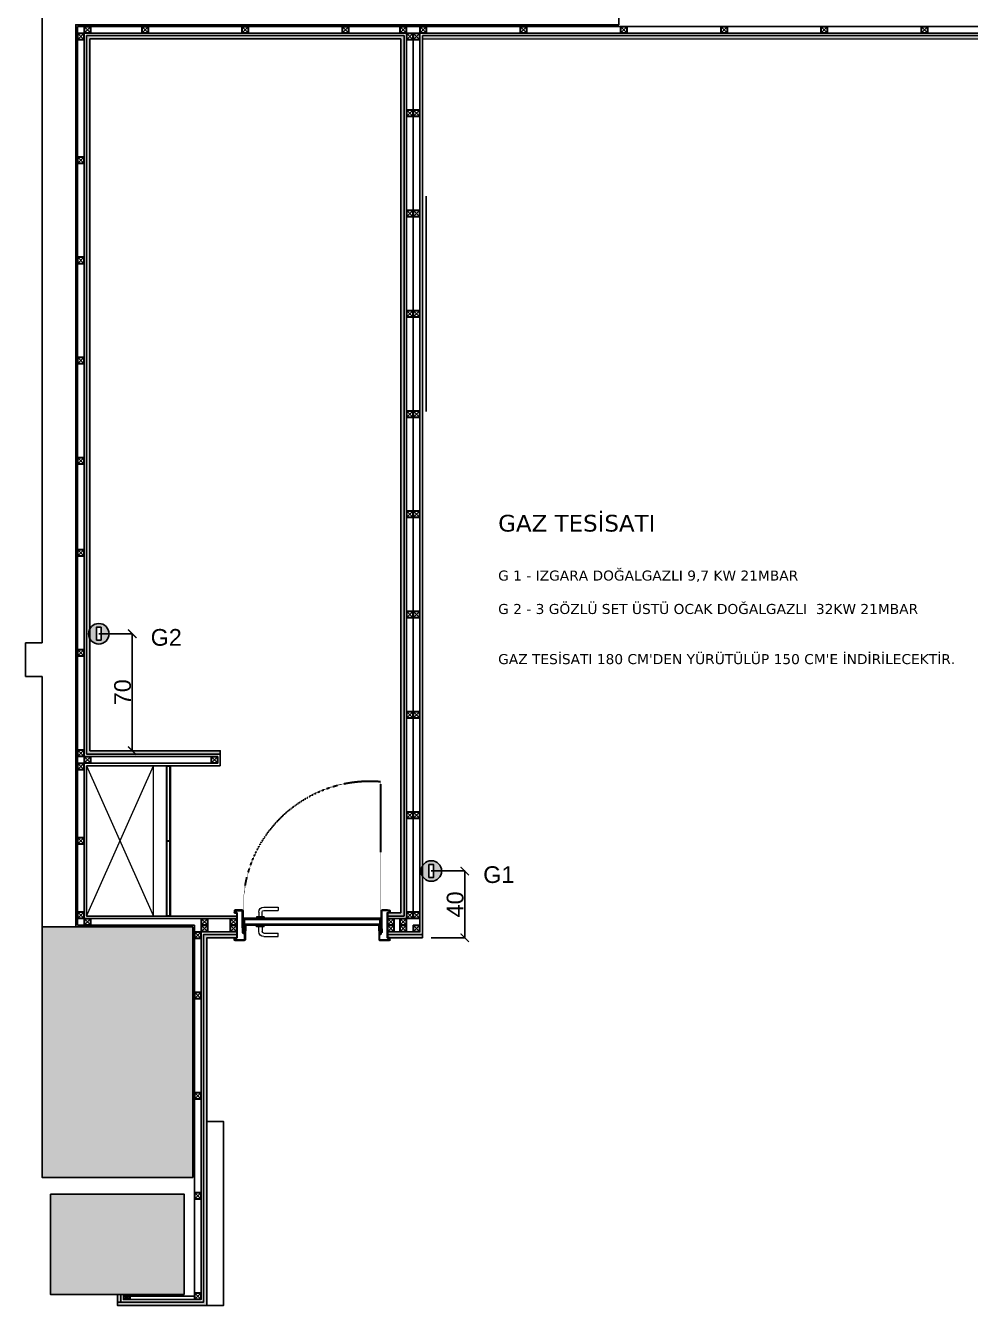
# Model space of a CAD drawing. Header units: millimetres. Extents: x 226371 to 229337, y -157032 to -153287.
# Drawn here: x 226371 to 226936, y -156761 to -155995 of the extents above; entities that cross this region are included whole.
import ezdxf

# ---------------------------------------------------------------- set-up
doc = ezdxf.new("R2010")
doc.units = ezdxf.units.MM
doc.linetypes.add('DASHED1', pattern=[2, 1, -1])
for name, color, linetype in [('Alçıpan Duvar', 1, 'Continuous'), ('Doğrama', 160, 'Continuous'), ('Duvar Beton Görünümlü', 149, 'Continuous'), ('duvar seramik', 163, 'Continuous'), ('PROFİL', 252, 'Continuous'), ('S2000-002 Çizgi', 7, 'Continuous'), ('tesisat gaz', 6, 'Continuous'), ('XREF-interior-00$0$ASOS-WALL-FULL', 4, 'Continuous'), ('XREF-structure-00$0$ASOS-HATCH', 8, 'Continuous'), ('XREF-structure-00$0$ASOS-STRC-CNCRT', 2, 'Continuous')]:
    doc.layers.add(name, color=color, linetype=linetype)
for name, color, linetype, lineweight in [('Duvar Taş Kaplama', 23, 'Continuous', 13), ('s.Tefriş', 27, 'Continuous', 30), ('ölçü', 84, 'Continuous', 13)]:
    doc.layers.add(name, color=color, linetype=linetype, lineweight=lineweight)
doc.styles.get("Standard").update_dxf_attribs({"font": 'arial.ttf'})
doc.dimstyles.new('ÖLÇÜ', dxfattribs={"dimtxt": 120, "dimasz": 20, "dimexe": 20, "dimexo": 40, "dimtad": 1, "dimdec": 1, "dimtxsty": 'Standard', "dimblk": 'ARCHTICK', "dimcen": 2.5, "dimdle": 20, "dimadec": 0, "dimazin": 0, "dimtfac": 1, "dimtdec": 1, "dimtmove": 0, "dimatfit": 3, "dimldrblk": 'ARCHTICK', "dimfxl": 1, "dimarcsym": 0})

# ---------------------------------------------------------------- blocks, each defined once
blk = doc.blocks.new('kapı-2')
at = {"layer": 's.Tefriş', "linetype": 'DASHED1'}
blk.add_line((-125143.8, -55141.9, 0), (-125143.8, -55960.6, 0), dxfattribs=at)
at = {"layer": 's.Tefriş'}
for p, q in [((-125199.5, -55914.6, 0), (-125199.5, -55925.6, 0)), ((-125198, -55925.1, 0), (-125198, -55915.1, 0)), ((-125150.8, -55912.6, 0), (-125197.5, -55912.6, 0)), ((-125197, -55914.1, 0), (-125151.8, -55914.1, 0)), ((-125184.5, -55912.6, 0), (-125150.8, -55912.6, 0)), ((-125150.8, -56017.6, 0), (-125150.8, -55915.1, 0)), ((-125148.8, -55914.6, 0), (-125148.8, -56017.6, 0)), ((-124320.1, -55914.6, 0), (-124320.1, -56017.6, 0)), ((-124284.5, -55912.6, 0), (-124318.1, -55912.6, 0)), ((-124318.1, -55912.6, 0), (-124271.5, -55912.6, 0)), ((-124318.1, -56017.6, 0), (-124318.1, -55915.1, 0)), ((-124272, -55914.1, 0), (-124317.1, -55914.1, 0)), ((-124271, -55925.1, 0), (-124271, -55915.1, 0)), ((-124269.5, -55914.6, 0), (-124269.5, -55925.6, 0)), ((-125197.5, -55927.6, 0), (-125184.5, -55927.6, 0)), ((-125184.5, -55926.1, 0), (-125197, -55926.1, 0)), ((-125184.5, -55926.1, 0), (-125184.5, -56077.6)), ((-125184.5, -55927.6, 0), (-125184.5, -55926.1, 0)), ((-125184.5, -55973.6), (-125184.5, -55975.6)), ((-124325.1, -55960.6), (-125143.8, -55960.6, 0)), ((-125143.8, -55960.6, 0), (-125143.8, -56002.6, 0)), ((-124330.1, -55965.6), (-125138.8, -55965.6, 0)), ((-125138.8, -55965.6, 0), (-125138.8, -55997.6, 0)), ((-124330.1, -55997.6), (-124330.1, -55965.6)), ((-124325.1, -56002.6), (-124325.1, -55960.6)), ((-124320.1, -55962.6), (-124320.1, -56017.6)), ((-124318.1, -56017.6), (-124318.1, -55963.6)), ((-124284.5, -55926.1, 0), (-124284.5, -56077.6)), ((-124284.5, -55927.6, 0), (-124284.5, -55926.1, 0)), ((-124284.5, -55926.1, 0), (-124272, -55926.1, 0)), ((-124271.5, -55927.6, 0), (-124284.5, -55927.6, 0)), ((-124284.5, -55960.6, 0), (-124284.5, -56077.6, 0)), ((-124284.5, -55973.6), (-124284.5, -55975.6)), ((-125150.8, -56023.6, 0), (-125150.8, -56045, 0)), ((-125148.8, -56008.4, 0), (-125145.8, -56008.4, 0)), ((-125137.5, -56021.6, 0), (-125148.8, -56021.6, 0)), ((-125137.5, -56023.6, 0), (-125148.8, -56023.6, 0)), ((-125148.8, -56023.6, 0), (-125148.8, -56045, 0)), ((-125148.8, -56045, 0), (-125137.5, -56045, 0)), ((-125148.8, -56047, 0), (-125137.5, -56047, 0)), ((-125148.5, -56006.4, 0), (-125145.7, -56007.5, 0)), ((-125148.5, -56010.3, 0), (-125145.7, -56009.3, 0)), ((-125147.8, -56018.6, 0), (-125138.8, -56018.6, 0)), ((-125138.8, -56020.6, 0), (-125147.8, -56020.6, 0)), ((-125147.6, -56012.1, 0), (-125145.3, -56010.1, 0)), ((-125147, -56014.2, 0), (-125147.3, -56014.5, 0)), ((-125147.3, -56014.5, 0), (-125147.3, -56018.2, 0)), ((-125147.3, -56018.2, 0), (-125147, -56018.5, 0)), ((-125147.3, -56047.5, 0), (-125147, -56047.2, 0)), ((-125147.3, -56051.2, 0), (-125147.3, -56047.5, 0)), ((-125147, -56051.5, 0), (-125147.3, -56051.2, 0)), ((-125147, -56004.2, 0), (-125145.1, -56006.4, 0)), ((-125145.6, -56014.2, 0), (-125147, -56014.2, 0)), ((-125147, -56018.5, 0), (-125145.6, -56018.5, 0)), ((-125147, -56047.2, 0), (-125145.6, -56047.2, 0)), ((-125145.6, -56051.5, 0), (-125147, -56051.5, 0)), ((-125146.3, -56018.5, 0), (-125146.3, -56047.2, 0)), ((-125146.3, -56027.2, 0), (-125140.3, -56027, 0)), ((-125146.3, -56027.7, 0), (-125140.3, -56027.5, 0)), ((-125146.3, -56028.2, 0), (-125140.3, -56028, 0)), ((-125146.3, -56028.7, 0), (-125140.3, -56028.5, 0)), ((-125146.3, -56029.2, 0), (-125140.3, -56028.9, 0)), ((-125146.3, -56029.7, 0), (-125140.3, -56029.4, 0)), ((-125146.3, -56030.1, 0), (-125140.3, -56029.9, 0)), ((-125146.3, -56030.6, 0), (-125140.3, -56030.4, 0)), ((-125146.3, -56031.1, 0), (-125140.3, -56030.9, 0)), ((-125146.3, -56031.6, 0), (-125140.3, -56031.4, 0)), ((-125146.3, -56032.1, 0), (-125140.3, -56031.8, 0)), ((-125146.3, -56032.6, 0), (-125140.3, -56032.3, 0)), ((-125146.3, -56033, 0), (-125140.3, -56032.8, 0)), ((-125146.3, -56033.5, 0), (-125140.3, -56033.3, 0)), ((-125146.3, -56034, 0), (-125140.3, -56033.8, 0)), ((-125146.3, -56034.5, 0), (-125140.3, -56034.3, 0)), ((-125146.3, -56035, 0), (-125140.3, -56034.7, 0)), ((-125146.3, -56035.5, 0), (-125140.3, -56035.2, 0)), ((-125146.3, -56035.9, 0), (-125140.3, -56035.7, 0)), ((-125146.3, -56036.4, 0), (-125140.3, -56036.2, 0)), ((-125146.3, -56036.9, 0), (-125140.3, -56036.7, 0)), ((-125146.3, -56037.4, 0), (-125140.3, -56037.2, 0)), ((-125146.3, -56037.9, 0), (-125140.3, -56037.6, 0)), ((-125146.3, -56038.4, 0), (-125140.3, -56038.1, 0)), ((-125146.3, -56038.8, 0), (-125140.3, -56038.6, 0)), ((-125146.3, -56039.3, 0), (-125140.3, -56039.1, 0)), ((-125146.3, -56039.8, 0), (-125140.3, -56039.6, 0)), ((-125146.3, -56040.3, 0), (-125140.3, -56040, 0)), ((-125146.3, -56040.8, 0), (-125140.3, -56040.5, 0)), ((-125146.3, -56041.3, 0), (-125140.3, -56041, 0)), ((-125146.3, -56041.7, 0), (-125140.3, -56041.5, 0)), ((-125146.3, -56042.2, 0), (-125140.3, -56042, 0)), ((-125146.3, -56042.7, 0), (-125140.3, -56042.5, 0)), ((-125146.3, -56043.2, 0), (-125140.3, -56042.9, 0)), ((-125146.3, -56043.7, 0), (-125140.3, -56043.4, 0)), ((-125146.3, -56044.2, 0), (-125140.3, -56043.9, 0)), ((-125146.3, -56044.6, 0), (-125140.3, -56044.4, 0)), ((-125146.3, -56045.1, 0), (-125140.3, -56044.9, 0)), ((-125146.3, -56045.6, 0), (-125140.3, -56045.4, 0)), ((-125146.3, -56046.1, 0), (-125140.3, -56045.8, 0)), ((-125146.3, -56046.6, 0), (-125140.3, -56046.3, 0)), ((-125146.3, -56047.1, 0), (-125140.3, -56046.8, 0)), ((-125146.3, -56051.5, 0), (-125146.3, -56057.7, 0)), ((-125146.3, -56051.9, 0), (-125140.3, -56051.6, 0)), ((-125146.3, -56052.4, 0), (-125140.3, -56052.1, 0)), ((-125146.3, -56052.9, 0), (-125140.3, -56052.6, 0)), ((-125146.3, -56053.3, 0), (-125140.3, -56053.1, 0)), ((-125146.3, -56053.8, 0), (-125140.3, -56053.6, 0)), ((-125146.3, -56054.3, 0), (-125140.3, -56054.1, 0)), ((-125146.3, -56054.8, 0), (-125140.3, -56054.5, 0)), ((-125146.3, -56055.3, 0), (-125140.3, -56055, 0)), ((-125146.3, -56055.8, 0), (-125140.3, -56055.5, 0)), ((-125146.3, -56056.2, 0), (-125140.3, -56056, 0)), ((-125146.3, -56056.7, 0), (-125140.3, -56056.5, 0)), ((-125146.3, -56057.2, 0), (-125140.3, -56057, 0)), ((-125146.3, -56057.7, 0), (-125140.3, -56057.4, 0)), ((-125145.3, -56014.5, 0), (-125145.6, -56014.2, 0)), ((-125145.6, -56018.5, 0), (-125145.3, -56018.2, 0)), ((-125145.6, -56047.2, 0), (-125145.3, -56047.5, 0)), ((-125145.3, -56051.2, 0), (-125145.6, -56051.5, 0)), ((-125145.4, -56013.8, 0), (-125144.3, -56011, 0)), ((-125145.3, -56003, 0), (-125144.2, -56005.8, 0)), ((-125145, -56014.2, 0), (-125145.3, -56014.5, 0)), ((-125145.3, -56018.2, 0), (-125145.3, -56014.5, 0)), ((-125145.3, -56018.2, 0), (-125145, -56018.5, 0)), ((-125145.3, -56047.5, 0), (-125145, -56047.2, 0)), ((-125145.3, -56047.5, 0), (-125145.3, -56051.2, 0)), ((-125145, -56051.5, 0), (-125145.3, -56051.2, 0)), ((-125141.6, -56014.2, 0), (-125145, -56014.2, 0)), ((-125145, -56018.5, 0), (-125141.6, -56018.5, 0)), ((-125145, -56047.2, 0), (-125141.6, -56047.2, 0)), ((-125141.6, -56051.5, 0), (-125145, -56051.5, 0)), ((-125143.8, -56002.6, 0), (-124325.1, -56002.6)), ((-125143.3, -56005.6, 0), (-125143.3, -56002.6, 0)), ((-125143.3, -56014.2, 0), (-125143.3, -56011.2, 0)), ((-125143.3, -56014.2, 0), (-125138.8, -56014.2, 0)), ((-125142.4, -56011, 0), (-125141.4, -56013.8, 0)), ((-125142.3, -56005.9, 0), (-125141.2, -56003.1, 0)), ((-125141.6, -56010.4, 0), (-125139.6, -56012.7, 0)), ((-125141.3, -56014.5, 0), (-125141.6, -56014.2, 0)), ((-125141.6, -56018.5, 0), (-125141.3, -56018.2, 0)), ((-125141.6, -56047.2, 0), (-125141.3, -56047.5, 0)), ((-125141.3, -56051.2, 0), (-125141.6, -56051.5, 0)), ((-125141.4, -56006.7, 0), (-125139.1, -56004.7, 0)), ((-125141, -56014.2, 0), (-125141.3, -56014.5, 0)), ((-125141.3, -56014.5, 0), (-125141.3, -56018.2, 0)), ((-125141.3, -56018.2, 0), (-125141, -56018.5, 0)), ((-125141.3, -56047.5, 0), (-125141, -56047.2, 0)), ((-125141.3, -56051.2, 0), (-125141.3, -56047.5, 0)), ((-125141, -56051.5, 0), (-125141.3, -56051.2, 0)), ((-125141, -56009.4, 0), (-125138.2, -56010.4, 0)), ((-125139.6, -56014.2, 0), (-125141, -56014.2, 0)), ((-125141, -56018.5, 0), (-125139.6, -56018.5, 0)), ((-125141, -56047.2, 0), (-125139.6, -56047.2, 0)), ((-125139.6, -56051.5, 0), (-125141, -56051.5, 0)), ((-125140.9, -56007.6, 0), (-125138.1, -56006.6, 0)), ((-125140.8, -56008.4, 0), (-125137.8, -56008.4, 0)), ((-125140.3, -56018.5, 0), (-125140.3, -56047.2, 0)), ((-125140.3, -56051.5, 0), (-125140.3, -56057.4, 0)), ((-125139.3, -56014.5, 0), (-125139.6, -56014.2, 0)), ((-125139.6, -56018.5, 0), (-125139.3, -56018.2, 0)), ((-125139.6, -56047.2, 0), (-125139.3, -56047.5, 0)), ((-125139.3, -56051.2, 0), (-125139.6, -56051.5, 0)), ((-125139.3, -56018.2, 0), (-125139.3, -56014.5, 0)), ((-125139.3, -56047.5, 0), (-125139.3, -56051.2, 0)), ((-125138.8, -55997.6, 0), (-124330.1, -55997.6)), ((-125137.8, -56017.6, 0), (-125137.8, -56007.6, 0)), ((-125137.5, -56090.1, 0), (-125137.5, -56021.6, 0)), ((-125137.5, -56021.6, 0), (-125136, -56021.6, 0)), ((-125136.8, -56006.6, 0), (-125134.8, -56006.6, 0)), ((-125136, -56021.6, 0), (-125136, -56090.6, 0)), ((-125135.8, -56036.6, 0), (-125135.8, -56007.6, 0)), ((-125135.8, -56007.6, 0), (-125135.8, -56017.6, 0)), ((-125133.8, -56036.6, 0), (-125135.8, -56036.6, 0)), ((-125133.8, -56007.6, 0), (-125133.8, -56036.6, 0)), ((-124335.1, -56007.6), (-124335.1, -56036.6)), ((-124335.1, -56036.6), (-124333.1, -56036.6)), ((-124332.1, -56006.6), (-124334.1, -56006.6)), ((-124333.1, -56036.6), (-124333.1, -56007.6)), ((-124333.1, -56007.6), (-124333.1, -56017.6)), ((-124331.5, -56021.6), (-124333, -56021.6)), ((-124333, -56021.6), (-124333, -56090.6)), ((-124331.5, -56021.6), (-124320.1, -56021.6)), ((-124331.5, -56090.1), (-124331.5, -56021.6)), ((-124331.5, -56023.6), (-124320.1, -56023.6)), ((-124320.1, -56045), (-124331.5, -56045)), ((-124320.1, -56047), (-124331.5, -56047)), ((-124331.1, -56017.6), (-124331.1, -56007.6)), ((-124328.1, -56008.4, 0), (-124331.1, -56008.4, 0)), ((-124328, -56007.6, 0), (-124330.8, -56006.6, 0)), ((-124328, -56009.4, 0), (-124330.8, -56010.4, 0)), ((-124325.6, -56014.2, 0), (-124330.1, -56014.2, 0)), ((-124321.1, -56018.6), (-124330.1, -56018.6)), ((-124330.1, -56020.6), (-124321.1, -56020.6)), ((-124327.6, -56006.7, 0), (-124329.8, -56004.7, 0)), ((-124329.6, -56014.5, 0), (-124329.3, -56014.2, 0)), ((-124329.6, -56018.2, 0), (-124329.6, -56014.5, 0)), ((-124329.3, -56018.5, 0), (-124329.6, -56018.2, 0)), ((-124329.3, -56047.2, 0), (-124329.6, -56047.5, 0)), ((-124329.6, -56047.5, 0), (-124329.6, -56051.2, 0)), ((-124329.6, -56051.2, 0), (-124329.3, -56051.5, 0)), ((-124327.3, -56010.4, 0), (-124329.3, -56012.7, 0)), ((-124329.3, -56014.2, 0), (-124327.9, -56014.2, 0)), ((-124327.9, -56018.5, 0), (-124329.3, -56018.5, 0)), ((-124327.9, -56047.2, 0), (-124329.3, -56047.2, 0)), ((-124329.3, -56051.5, 0), (-124327.9, -56051.5, 0)), ((-124328.6, -56018.5, 0), (-124328.6, -56047.2, 0)), ((-124327.9, -56014.2, 0), (-124327.6, -56014.5, 0)), ((-124327.6, -56018.2, 0), (-124327.9, -56018.5, 0)), ((-124327.6, -56047.5, 0), (-124327.9, -56047.2, 0)), ((-124327.9, -56051.5, 0), (-124327.6, -56051.2, 0)), ((-124326.6, -56005.9, 0), (-124327.7, -56003.1, 0)), ((-124327.6, -56014.5, 0), (-124327.3, -56014.2, 0)), ((-124327.6, -56014.5, 0), (-124327.6, -56018.2, 0)), ((-124327.3, -56018.5, 0), (-124327.6, -56018.2, 0)), ((-124327.3, -56047.2, 0), (-124327.6, -56047.5, 0)), ((-124327.6, -56051.2, 0), (-124327.6, -56047.5, 0)), ((-124327.6, -56051.2, 0), (-124327.3, -56051.5, 0)), ((-124326.5, -56011, 0), (-124327.5, -56013.8, 0)), ((-124327.3, -56014.2, 0), (-124323.9, -56014.2, 0)), ((-124323.9, -56018.5, 0), (-124327.3, -56018.5, 0)), ((-124323.9, -56047.2, 0), (-124327.3, -56047.2, 0)), ((-124327.3, -56051.5, 0), (-124323.9, -56051.5, 0)), ((-124325.6, -56005.6, 0), (-124325.6, -56002.6, 0)), ((-124325.6, -56014.2, 0), (-124325.6, -56011.2, 0)), ((-124323.7, -56003, 0), (-124324.7, -56005.8, 0)), ((-124323.5, -56013.8, 0), (-124324.6, -56011, 0)), ((-124321.9, -56004.2, 0), (-124323.9, -56006.4, 0)), ((-124323.9, -56014.2, 0), (-124323.6, -56014.5, 0)), ((-124323.6, -56018.2, 0), (-124323.9, -56018.5, 0)), ((-124323.6, -56047.5, 0), (-124323.9, -56047.2, 0)), ((-124323.9, -56051.5, 0), (-124323.6, -56051.2, 0)), ((-124321.4, -56012.1, 0), (-124323.6, -56010.1, 0)), ((-124323.6, -56014.5, 0), (-124323.3, -56014.2, 0)), ((-124323.6, -56018.2, 0), (-124323.6, -56014.5, 0)), ((-124323.3, -56018.5, 0), (-124323.6, -56018.2, 0)), ((-124323.3, -56047.2, 0), (-124323.6, -56047.5, 0)), ((-124323.6, -56047.5, 0), (-124323.6, -56051.2, 0)), ((-124323.6, -56051.2, 0), (-124323.3, -56051.5, 0)), ((-124323.3, -56014.2, 0), (-124321.9, -56014.2, 0)), ((-124321.9, -56018.5, 0), (-124323.3, -56018.5, 0)), ((-124321.9, -56047.2, 0), (-124323.3, -56047.2, 0)), ((-124323.3, -56051.5, 0), (-124321.9, -56051.5, 0)), ((-124320.4, -56006.4, 0), (-124323.2, -56007.5, 0)), ((-124320.4, -56010.3, 0), (-124323.2, -56009.3, 0)), ((-124320.1, -56008.4, 0), (-124323.1, -56008.4, 0)), ((-124322.6, -56018.5, 0), (-124322.6, -56047.2, 0)), ((-124321.9, -56014.2, 0), (-124321.6, -56014.5, 0)), ((-124321.6, -56018.2, 0), (-124321.9, -56018.5, 0)), ((-124321.6, -56047.5, 0), (-124321.9, -56047.2, 0)), ((-124321.9, -56051.5, 0), (-124321.6, -56051.2, 0)), ((-124321.6, -56014.5, 0), (-124321.6, -56018.2, 0)), ((-124321.6, -56051.2, 0), (-124321.6, -56047.5, 0)), ((-124320.1, -56023.6), (-124320.1, -56045)), ((-124318.1, -56023.6), (-124318.1, -56045)), ((-125199.5, -56090.6, 0), (-125199.5, -56079.6, 0)), ((-125198, -56080.1, 0), (-125198, -56090.1, 0)), ((-125197.5, -56077.6, 0), (-125184.5, -56077.6, 0)), ((-125138, -56092.6, 0), (-125197.5, -56092.6, 0)), ((-125184.5, -56079.1, 0), (-125197, -56079.1, 0)), ((-125197, -56091.1, 0), (-125138.5, -56091.1, 0)), ((-125184.5, -56077.6, 0), (-125184.5, -56079.1, 0)), ((-124331, -56092.6), (-124271.5, -56092.6)), ((-124272, -56091.1), (-124330.5, -56091.1)), ((-124271.5, -56077.6), (-124284.5, -56077.6)), ((-124284.5, -56077.6), (-124284.5, -56079.1)), ((-124284.5, -56079.1), (-124272, -56079.1)), ((-124271, -56080.1), (-124271, -56090.1)), ((-124269.5, -56090.6), (-124269.5, -56079.6))]:
    blk.add_line(p, q, dxfattribs=at)
at = {"layer": 's.Tefriş', "lineweight": 0}
for p, q in [((-124444.5, -55893.1), (-124530.5, -55893.1)), ((-124530.5, -55893.1), (-124530.5, -55914.3)), ((-124444.5, -55914.3), (-124530.5, -55914.3)), ((-124448.1, -55952.1), (-124448.1, -55960.6)), ((-124448.1, -55952.1), (-124402.1, -55952.1)), ((-124448.1, -55960.6), (-124402.1, -55960.6)), ((-124435.7, -55952.1), (-124435.7, -55923.1)), ((-124414.5, -55923.1), (-124414.5, -55952.1)), ((-124402.1, -55952.1), (-124402.1, -55960.6)), ((-124530.5, -56070.1), (-124530.5, -56048.9)), ((-124444.5, -56048.9), (-124530.5, -56048.9)), ((-124444.5, -56070.1), (-124530.5, -56070.1)), ((-124448.1, -56011.1), (-124448.1, -56002.6)), ((-124448.1, -56002.6), (-124402.1, -56002.6)), ((-124448.1, -56011.1), (-124402.1, -56011.1)), ((-124435.7, -56011.1), (-124435.7, -56040.1)), ((-124414.5, -56040.1), (-124414.5, -56011.1)), ((-124402.1, -56011.1), (-124402.1, -56002.6))]:
    blk.add_line(p, q, dxfattribs=at)
at = {"layer": 's.Tefriş', "linetype": 'DASHED1'}
blk.add_arc((-125079.7, -55896.5, 0), 757.3, 355.1414, 94.8586, dxfattribs=at)
at = {"layer": 's.Tefriş'}
for centre, radius, start, end in [((-125197.5, -55914.6, 0), 2, 90, 180), ((-125197, -55915.1, 0), 1, 90, 180), ((-125151.8, -55915.1, 0), 1, 0, 90), ((-125150.8, -55914.6, 0), 2, 0, 90), ((-124318.1, -55914.6, 0), 2, 90, 180), ((-124317.1, -55915.1, 0), 1, 90, 180), ((-124272, -55915.1, 0), 1, 0, 90), ((-124271.5, -55914.6, 0), 2, 0, 90), ((-125197.5, -55925.6, 0), 2, 180, 270), ((-125197, -55925.1, 0), 1, 180, 270), ((-124272, -55925.1, 0), 1, 270, 0), ((-124271.5, -55925.6, 0), 2, 270, 0), ((-125147.8, -56017.6, 0), 3, 180, 270), ((-125148.8, -56023.6, 0), 2, 90, 180), ((-125148.8, -56045, 0), 2, 180, 270), ((-125142.7, -56008.4, 0), 6.07, 158.49605, 180), ((-125142.7, -56008.4, 0), 6.07, 180, 201.50395), ((-125147.8, -56017.6, 0), 1, 180, 270), ((-125143, -56008.3, 0), 5.77, 136.4334, 158.49605), ((-125143, -56008.5, 0), 5.77, 201.50395, 223.5666), ((-125143.2, -56008.1, 0), 5.53, 113.53193, 136.4334), ((-125143.2, -56008.7, 0), 5.53, 223.5666, 246.46807), ((-125142.7, -56008.4, 0), 3.09, 159.58553, 180), ((-125142.7, -56008.4, 0), 3.09, 180, 200.41447), ((-125143, -56008.3, 0), 2.78, 138.05928, 159.58553), ((-125143, -56008.5, 0), 2.78, 200.41447, 221.94072), ((-125143.3, -56007.9, 0), 5.24, 90, 113.53193), ((-125143.3, -56009, 0), 5.24, 246.46807, 270), ((-125143.2, -56008.2, 0), 2.54, 114.74919, 138.05928), ((-125143.2, -56008.7, 0), 2.54, 221.94072, 245.25081), ((-125143.3, -56007.9, 0), 2.25, 90, 114.74919), ((-125143.3, -56009, 0), 2.25, 245.25081, 270), ((-125143.3, -56007.9, 0), 5.24, 66.46807, 90), ((-125143.3, -56007.9, 0), 2.25, 65.25081, 90), ((-125143.3, -56009, 0), 2.25, 270, 294.74919), ((-125143.3, -56009, 0), 5.24, 270, 293.53193), ((-125143.4, -56008.2, 0), 2.54, 41.94072, 65.25082), ((-125143.4, -56008.7, 0), 2.54, 294.74918, 318.05928), ((-125143.6, -56008.3, 0), 2.78, 20.41447, 41.94072), ((-125143.6, -56008.5, 0), 2.78, 318.05928, 339.58553), ((-125143.4, -56008.1, 0), 5.53, 43.5666, 66.46807), ((-125143.4, -56008.7, 0), 5.53, 293.53193, 316.4334), ((-125143.9, -56008.4, 0), 3.09, 0, 20.41448), ((-125143.9, -56008.4, 0), 3.09, 339.58552, 360), ((-125143.6, -56008.3, 0), 5.77, 21.50395, 43.5666), ((-125143.6, -56008.5, 0), 5.77, 316.4334, 338.49605), ((-125138.8, -56017.6, 0), 3, 270, 360), ((-125138.8, -56017.6, 0), 1, 270, 0), ((-125143.9, -56008.4, 0), 6.07, 360, 21.50395), ((-125143.9, -56008.4, 0), 6.07, 338.49605, 0), ((-125136.8, -56007.6, 0), 1, 90, 180), ((-125134.8, -56007.6, 0), 1, 0, 90), ((-124334.1, -56007.6), 1, 90, 180), ((-124330.1, -56017.6), 3, 180, 270), ((-124332.1, -56007.6), 1, 0, 90), ((-124325, -56008.4), 6.07, 158.49605, 180), ((-124325, -56008.4), 6.07, 180, 201.50395), ((-124330.1, -56017.6), 1, 180, 270), ((-124325.3, -56008.3), 5.77, 136.4334, 158.49605), ((-124325.3, -56008.5), 5.77, 201.50395, 223.5666), ((-124325.5, -56008.1), 5.53, 113.53193, 136.4334), ((-124325.5, -56008.7), 5.53, 223.5666, 246.46807), ((-124325, -56008.4), 3.09, 159.58552, 180), ((-124325, -56008.4), 3.09, 180, 200.41448), ((-124325.3, -56008.3), 2.78, 138.05928, 159.58553), ((-124325.3, -56008.5), 2.78, 200.41447, 221.94072), ((-124325.6, -56007.9), 5.24, 90, 113.53193), ((-124325.6, -56009), 5.24, 246.46807, 270), ((-124325.5, -56008.2), 2.54, 114.74918, 138.05928), ((-124325.5, -56008.7), 2.54, 221.94072, 245.25082), ((-124325.6, -56007.9), 2.25, 90, 114.74919), ((-124325.6, -56009), 2.25, 245.25081, 270), ((-124325.6, -56007.9), 5.24, 66.46807, 90), ((-124325.6, -56007.9), 2.25, 65.25081, 90), ((-124325.6, -56009), 2.25, 270, 294.74919), ((-124325.6, -56009), 5.24, 270, 293.53193), ((-124325.7, -56008.2), 2.54, 41.94072, 65.25082), ((-124325.7, -56008.7), 2.54, 294.74918, 318.05928), ((-124325.9, -56008.3), 2.78, 20.41447, 41.94072), ((-124325.9, -56008.5), 2.78, 318.05928, 339.58553), ((-124325.7, -56008.1), 5.53, 43.5666, 66.46807), ((-124325.7, -56008.7), 5.53, 293.53193, 316.4334), ((-124326.2, -56008.4), 3.09, 360, 20.41447), ((-124326.2, -56008.4), 3.09, 339.58553, 0), ((-124325.9, -56008.3), 5.77, 21.50395, 43.5666), ((-124325.9, -56008.5), 5.77, 316.4334, 338.49605), ((-124321.1, -56017.6), 1, 270, 0), ((-124321.1, -56017.6), 3, 270, 0), ((-124326.2, -56008.4), 6.07, 360, 21.50395), ((-124326.2, -56008.4), 6.07, 338.49605, 360), ((-124320.1, -56023.6), 2, 360, 90), ((-124320.1, -56045), 2, 270, 360), ((-125197.5, -56079.6, 0), 2, 90, 180), ((-125197.5, -56090.6, 0), 2, 180, 270), ((-125197, -56080.1, 0), 1, 90, 180), ((-125197, -56090.1, 0), 1, 180, 270), ((-125138.5, -56090.1, 0), 1, 270, 0), ((-125138, -56090.6, 0), 2, 270, 0), ((-124331, -56090.6), 2, 180, 270), ((-124330.5, -56090.1), 1, 180, 270), ((-124272, -56080.1), 1, 0, 90), ((-124272, -56090.1), 1, 270, 0), ((-124271.5, -56079.6), 2, 0, 90), ((-124271.5, -56090.6), 2, 270, 0)]:
    blk.add_arc(centre, radius, start, end, dxfattribs=at)
at = {"layer": 's.Tefriş', "lineweight": 0}
for centre, radius, start, end in [((-124444.5, -55923.1), 30, 360, 90), ((-124444.5, -55923.1), 8.8, 360, 90), ((-124444.5, -56040.1), 30, 270, 0), ((-124444.5, -56040.1), 8.8, 270, 0)]:
    blk.add_arc(centre, radius, start, end, dxfattribs=at)
blk = doc.blocks.new('_ArchTick')
at = {"color": 0, "linetype": 'ByBlock', "const_width": 0.15}
blk.add_lwpolyline([(-0.5, -0.5), (0.5, 0.5)], dxfattribs=at)
blk = doc.blocks.new('*D6028')
at = {"color": 0, "lineweight": -2, "transparency": 16777216}
for p, q in [((226613.37, -156501.02), (226633.37, -156501.02)), ((226633.37, -156501.02), (226633.37, -156541.02)), ((226613.37, -156541.02), (226633.37, -156541.02))]:
    blk.add_line(p, q, dxfattribs=at)
at = {"layer": 'Defpoints', "color": 0, "transparency": 16777216}
for p in [(226609.53, -156501.02), (226609.53, -156541.02), (226633.37, -156541.02)]:
    blk.add_point(p, dxfattribs=at)
at = {"color": 0, "lineweight": -2, "transparency": 16777216, "xscale": 5, "yscale": 5, "zscale": 5}
for p, rotation in [((226633.37, -156501.02), 90), ((226633.37, -156541.02), 270)]:
    blk.add_blockref('_ArchTick', p, dxfattribs=dict(at, rotation=rotation))
at = {"color": 0, "transparency": 16777216, "insert": (226627.64, -156521.02), "char_height": 10, "attachment_point": 5, "rotation": 90}
blk.add_mtext('40', dxfattribs=at)
blk = doc.blocks.new('A$C7CC80531')
at = {"layer": 'tesisat gaz'}
h = blk.add_hatch(color=256, dxfattribs=at)
h.paths.add_polyline_path([(16, 8, 1), (0, 8, 1)])
h.paths.add_polyline_path([(3.04, 9.84), (13.02, 9.84), (13.02, 6.23), (3.04, 6.23)], flags=16)
blk.add_lwpolyline([(3.04, 9.84), (3.04, 6.23), (13.02, 6.23), (13.02, 9.84)], close=True, dxfattribs=at)
blk.add_circle((8, 8), 8, dxfattribs=at)
blk = doc.blocks.new('*D6029')
at = {"color": 0, "lineweight": -2, "transparency": 16777216}
for p, q in [((226414.37, -156359.03), (226434.37, -156359.03)), ((226434.37, -156359.03), (226434.37, -156429.03)), ((226414.37, -156429.03), (226434.37, -156429.03))]:
    blk.add_line(p, q, dxfattribs=at)
at = {"layer": 'Defpoints', "color": 0, "transparency": 16777216}
for p in [(226410.53, -156359.03), (226410.53, -156429.03), (226434.37, -156429.03)]:
    blk.add_point(p, dxfattribs=at)
at = {"color": 0, "lineweight": -2, "transparency": 16777216, "xscale": 5, "yscale": 5, "zscale": 5}
for p, rotation in [((226434.37, -156359.03), 90), ((226434.37, -156429.03), 270)]:
    blk.add_blockref('_ArchTick', p, dxfattribs=dict(at, rotation=rotation))
at = {"color": 0, "transparency": 16777216, "insert": (226428.64, -156394.03), "char_height": 10, "attachment_point": 5, "rotation": 90}
blk.add_mtext('70', dxfattribs=at)

msp = doc.modelspace()

# ---------------------------------------------------------------- hatches: boundary and pattern name
at = {"layer": 'Duvar Beton Görünümlü'}
h = msp.add_hatch(color=256, dxfattribs=at)
h.dxf.hatch_style = 1
h.paths.add_polyline_path([(226497.04, -156539.02), (226477.04, -156539.02), (226477.04, -156759.02), (226425.54, -156759.02), (226425.54, -156761.02), (226479.04, -156761.02), (226479.04, -156541.02), (226497.04, -156541.02)])
h.paths.add_polyline_path([(226425.54, -156759.02), (226425.54, -156754.52), (226427.54, -156754.52), (226427.54, -156759.02)], flags=17)
h = msp.add_hatch(color=256, dxfattribs=at)
h.dxf.hatch_style = 1
h.paths.add_polyline_path([(226608.04, -156541.02), (226608.04, -156539.02), (226587.04, -156539.02), (226587.04, -156541.02)])
at = {"layer": 'duvar seramik'}
h = msp.add_hatch(dxfattribs=at)
h.set_pattern_fill('AR-SAND', color=256, scale=0.02)
h.set_pattern_definition([(37.5, (198817.1037, -143480.3038), (-0.032000626, 0.978826475), [0, -0.77216, 0, -0.8636, 0, -0.8255]), (7.5, (198817.1037, -143480.3038), (0.899046566, 1.4336502), [0, -0.41656, 0, -0.69596, 0, -0.2667]), (327.5, (198816.4789, -143480.3038), (1.58198474, 0.00287437), [0, -0.254, 0, -0.9144, 0, -1.1938]), (317.5, (198816.4789, -143480.3038), (1.527112905, 0.445858647), [0, -0.127, 0, -0.59944, 0, -0.6858])])
h.paths.add_polyline_path([(226487.04, -156431.02), (226407.04, -156431.02), (226407.04, -156001.02), (226597.04, -156001.02), (226597.04, -156528.02), (226587.04, -156528.02), (226587.04, -156526.02), (226595.04, -156526.02), (226595.04, -156003.02), (226409.04, -156003.02), (226409.04, -156429.02), (226487.04, -156429.02)])
at = {"layer": 'Duvar Taş Kaplama'}
h = msp.add_hatch(color=256, dxfattribs=at)
h.dxf.hatch_style = 1
h.paths.add_polyline_path([(227274.04, -156003.02), (227274.04, -156001.02), (226608.04, -156001.02), (226608.04, -156003.02)])
at = {"layer": 'XREF-structure-00$0$ASOS-HATCH'}
h = msp.add_hatch(color=256, dxfattribs=at)
h.dxf.hatch_style = 1
h.paths.add_polyline_path([(226470.54, -156684.52), (226380.54, -156684.52), (226380.54, -156534.52), (226470.54, -156534.52)])
h = msp.add_hatch(color=256, dxfattribs=at)
h.dxf.hatch_style = 1
h.paths.add_polyline_path([(226465.54, -156754.52), (226385.54, -156754.52), (226385.54, -156694.52), (226465.54, -156694.52)])

# ---------------------------------------------------------------- linework, layer by layer
at = {"elevation": 0}
msp.add_lwpolyline([(226479.04, -156761.02), (226489.04, -156761.02), (226489.04, -156651.02), (226479.04, -156651.02), (226479.04, -156761.02)], dxfattribs=at)
at = {"layer": 'Alçıpan Duvar'}
for p, q in [((226405.54, -156432.52), (226405.54, -155999.52)), ((226405.54, -155999.52), (226598.54, -155999.52)), ((226407.04, -156431.02), (226407.04, -156001.02)), ((226407.04, -156001.02), (226597.04, -156001.02)), ((226597.04, -156528.02), (226597.04, -156001.02)), ((226598.54, -156529.52), (226598.54, -155999.52)), ((226606.54, -156537.52), (226606.54, -155999.52)), ((226606.54, -155999.52), (227275.54, -155999.52)), ((226608.04, -156539.02), (226608.04, -156001.02)), ((226608.04, -156001.02), (227274.04, -156001.02)), ((226407.04, -156431.02), (226487.04, -156431.02)), ((226487.04, -156438.02), (226487.04, -156431.02)), ((226405.54, -156432.52), (226485.54, -156432.52)), ((226405.54, -156436.52), (226485.54, -156436.52)), ((226405.54, -156529.52), (226405.54, -156436.52)), ((226407.04, -156438.02), (226487.04, -156438.02)), ((226407.04, -156528.02), (226407.04, -156438.02)), ((226485.54, -156436.52), (226485.54, -156432.52)), ((226405.54, -156529.52), (226497.04, -156529.52)), ((226407.04, -156528.02), (226497.04, -156528.02)), ((226497.04, -156529.52), (226497.04, -156528.02)), ((226587.04, -156529.52), (226587.04, -156528.02)), ((226587.04, -156528.02), (226597.04, -156528.02)), ((226587.04, -156529.52), (226598.54, -156529.52)), ((226475.54, -156757.52), (226475.54, -156537.52)), ((226475.54, -156537.52), (226497.04, -156537.52)), ((226477.04, -156759.02), (226477.04, -156539.02)), ((226477.04, -156539.02), (226497.04, -156539.02)), ((226497.04, -156539.02), (226497.04, -156537.52)), ((226587.04, -156539.02), (226587.04, -156537.52)), ((226587.04, -156537.52), (226606.54, -156537.52)), ((226587.04, -156539.02), (226608.04, -156539.02)), ((226425.54, -156759.02), (226477.04, -156759.02)), ((226429.04, -156757.52), (226475.54, -156757.52))]:
    msp.add_line(p, q, dxfattribs=at)
msp.add_lwpolyline([(226429.04, -156757.52), (226429.04, -156754.52)], dxfattribs=at)
at = {"layer": 'Duvar Beton Görünümlü', "elevation": 0}
msp.add_lwpolyline([(226497.04, -156539.02), (226477.04, -156539.02), (226477.04, -156759.02), (226425.54, -156759.02), (226425.54, -156761.02), (226479.04, -156761.02), (226479.04, -156541.02), (226497.04, -156541.02), (226497.04, -156539.02)], dxfattribs=at)
at = {"layer": 'Duvar Beton Görünümlü'}
msp.add_lwpolyline([(226608.04, -156539.02), (226587.04, -156539.02), (226587.04, -156541.02), (226608.04, -156541.02), (226608.04, -156539.02)], dxfattribs=at)
msp.add_lwpolyline([(226425.54, -156759.02), (226425.54, -156754.52), (226427.54, -156754.52), (226427.54, -156759.02)], close=True, dxfattribs=at)
at = {"layer": 'duvar seramik'}
msp.add_lwpolyline([(226487.04, -156431.02), (226407.04, -156431.02), (226407.04, -156001.02), (226597.04, -156001.02), (226597.04, -156528.02), (226587.04, -156528.02), (226587.04, -156526.02), (226595.04, -156526.02), (226595.04, -156003.02), (226409.04, -156003.02), (226409.04, -156429.02), (226487.04, -156429.02), (226487.04, -156431.02)], dxfattribs=at)
at = {"layer": 'Duvar Taş Kaplama'}
msp.add_lwpolyline([(226608.04, -156003.02), (227274.04, -156003.02), (227274.04, -156001.02), (226608.04, -156001.02)], close=True, dxfattribs=at)
at = {"layer": 'PROFİL'}
for p, q in [((226401.54, -156533.52), (226401.54, -155995.52)), ((227279.54, -155995.52), (226401.54, -155995.52)), ((226405.74, -155995.72), (226409.34, -155999.32)), ((226405.74, -155999.32), (226409.34, -155995.72)), ((226440.24, -155995.72), (226443.84, -155999.32)), ((226440.24, -155999.32), (226443.84, -155995.72)), ((226500.24, -155995.72), (226503.84, -155999.32)), ((226500.24, -155999.32), (226503.84, -155995.72)), ((226560.24, -155995.72), (226563.84, -155999.32)), ((226560.24, -155999.32), (226563.84, -155995.72)), ((226594.74, -155995.72), (226598.34, -155999.32)), ((226594.74, -155999.32), (226598.34, -155995.72)), ((226606.74, -155995.72), (226610.34, -155999.32)), ((226606.74, -155999.32), (226610.34, -155995.72)), ((226666.74, -155995.72), (226670.34, -155999.32)), ((226666.74, -155999.32), (226670.34, -155995.72)), ((226726.74, -155995.72), (226730.34, -155999.32)), ((226726.74, -155999.32), (226730.34, -155995.72)), ((226786.74, -155995.72), (226790.34, -155999.32)), ((226786.74, -155999.32), (226790.34, -155995.72)), ((226846.74, -155995.72), (226850.34, -155999.32)), ((226846.74, -155999.32), (226850.34, -155995.72)), ((226906.74, -155995.72), (226910.34, -155999.32)), ((226906.74, -155999.32), (226910.34, -155995.72)), ((226401.74, -155999.72), (226405.34, -156003.32)), ((226401.74, -156003.32), (226405.34, -155999.72)), ((226598.74, -155999.72), (226602.34, -156003.32)), ((226598.74, -156003.32), (226602.34, -155999.72)), ((226602.54, -156529.52), (226602.54, -155999.52)), ((226602.74, -155999.72), (226606.34, -156003.32)), ((226602.74, -156003.32), (226606.34, -155999.72)), ((226598.74, -156045.72), (226602.34, -156049.32)), ((226598.74, -156049.32), (226602.34, -156045.72)), ((226602.74, -156045.72), (226606.34, -156049.32)), ((226602.74, -156049.32), (226606.34, -156045.72)), ((226401.74, -156073.72), (226405.34, -156077.32)), ((226401.74, -156077.32), (226405.34, -156073.72)), ((226598.74, -156105.72), (226602.34, -156109.32)), ((226598.74, -156109.32), (226602.34, -156105.72)), ((226602.74, -156105.72), (226606.34, -156109.32)), ((226602.74, -156109.32), (226606.34, -156105.72)), ((226401.74, -156133.72), (226405.34, -156137.32)), ((226401.74, -156137.32), (226405.34, -156133.72)), ((226598.74, -156165.72), (226602.34, -156169.32)), ((226598.74, -156169.32), (226602.34, -156165.72)), ((226602.74, -156165.72), (226606.34, -156169.32)), ((226602.74, -156169.32), (226606.34, -156165.72)), ((226401.74, -156193.72), (226405.34, -156197.32)), ((226401.74, -156197.32), (226405.34, -156193.72)), ((226598.74, -156225.72), (226602.34, -156229.32)), ((226598.74, -156229.32), (226602.34, -156225.72)), ((226602.74, -156225.72), (226606.34, -156229.32)), ((226602.74, -156229.32), (226606.34, -156225.72)), ((226401.74, -156253.72), (226405.34, -156257.32)), ((226401.74, -156257.32), (226405.34, -156253.72)), ((226598.74, -156285.72), (226602.34, -156289.32)), ((226598.74, -156289.32), (226602.34, -156285.72)), ((226602.74, -156285.72), (226606.34, -156289.32)), ((226602.74, -156289.32), (226606.34, -156285.72)), ((226401.74, -156308.72), (226405.34, -156312.32)), ((226401.74, -156312.32), (226405.34, -156308.72)), ((226598.74, -156345.72), (226602.34, -156349.32)), ((226598.74, -156349.32), (226602.34, -156345.72)), ((226602.74, -156345.72), (226606.34, -156349.32)), ((226602.74, -156349.32), (226606.34, -156345.72)), ((226401.74, -156368.72), (226405.34, -156372.32)), ((226401.74, -156372.32), (226405.34, -156368.72)), ((226598.74, -156405.72), (226602.34, -156409.32)), ((226598.74, -156409.32), (226602.34, -156405.72)), ((226602.74, -156405.72), (226606.34, -156409.32)), ((226602.74, -156409.32), (226606.34, -156405.72)), ((226401.74, -156428.72), (226405.34, -156432.32)), ((226401.74, -156432.32), (226405.34, -156428.72)), ((226401.74, -156436.72), (226405.34, -156440.32)), ((226401.74, -156440.32), (226405.34, -156436.72)), ((226405.74, -156432.72), (226409.34, -156436.32)), ((226405.74, -156436.32), (226409.34, -156432.72)), ((226481.74, -156432.72), (226485.34, -156436.32)), ((226481.74, -156436.32), (226485.34, -156432.72)), ((226598.74, -156465.72), (226602.34, -156469.32)), ((226598.74, -156469.32), (226602.34, -156465.72)), ((226602.74, -156465.72), (226606.34, -156469.32)), ((226602.74, -156469.32), (226606.34, -156465.72)), ((226401.74, -156481.22), (226405.34, -156484.82)), ((226401.74, -156484.82), (226405.34, -156481.22)), ((226401.74, -156525.72), (226405.34, -156529.32)), ((226401.74, -156529.32), (226405.34, -156525.72)), ((226405.74, -156529.72), (226409.34, -156533.32)), ((226405.74, -156533.32), (226409.34, -156529.72)), ((226475.74, -156529.72), (226479.34, -156533.32)), ((226475.74, -156533.32), (226479.34, -156529.72)), ((226493.24, -156529.72), (226496.84, -156533.32)), ((226493.24, -156533.32), (226496.84, -156529.72)), ((226587.24, -156529.72), (226590.84, -156533.32)), ((226587.24, -156533.32), (226590.84, -156529.72)), ((226594.74, -156529.72), (226598.34, -156533.32)), ((226594.74, -156533.32), (226598.34, -156529.72)), ((226598.74, -156525.72), (226602.34, -156529.32)), ((226598.74, -156529.32), (226602.34, -156525.72)), ((226602.74, -156525.72), (226606.34, -156529.32)), ((226602.74, -156529.32), (226606.34, -156525.72)), ((226401.54, -156533.52), (226471.54, -156533.52)), ((226471.54, -156533.52), (226471.54, -156755.52)), ((226471.74, -156537.72), (226475.34, -156541.32)), ((226471.74, -156541.32), (226475.34, -156537.72)), ((226475.74, -156533.72), (226479.34, -156537.32)), ((226475.74, -156537.32), (226479.34, -156533.72)), ((226493.24, -156533.72), (226496.84, -156537.32)), ((226493.24, -156537.32), (226496.84, -156533.72)), ((226587.24, -156533.72), (226590.84, -156537.32)), ((226587.24, -156537.32), (226590.84, -156533.72)), ((226594.74, -156533.72), (226598.34, -156537.32)), ((226594.74, -156537.32), (226598.34, -156533.72)), ((226602.74, -156533.72), (226606.34, -156537.32)), ((226602.74, -156537.32), (226606.34, -156533.72)), ((226471.74, -156573.72), (226475.34, -156577.32)), ((226471.74, -156577.32), (226475.34, -156573.72)), ((226471.74, -156633.72), (226475.34, -156637.32)), ((226471.74, -156637.32), (226475.34, -156633.72)), ((226471.74, -156693.72), (226475.34, -156697.32)), ((226471.74, -156697.32), (226475.34, -156693.72)), ((226471.74, -156753.72), (226475.34, -156757.32)), ((226471.74, -156757.32), (226475.34, -156753.72)), ((226429.24, -156755.72), (226432.84, -156757.32)), ((226429.24, -156757.32), (226432.84, -156755.72)), ((226433.04, -156755.52), (226471.54, -156755.52))]:
    msp.add_line(p, q, dxfattribs=at)
for points in [[(226405.54, -155995.52), (226409.54, -155995.52), (226409.54, -155999.52), (226405.54, -155999.52)], [(226405.74, -155995.72), (226409.34, -155995.72), (226409.34, -155999.32), (226405.74, -155999.32)], [(226440.04, -155995.52), (226444.04, -155995.52), (226444.04, -155999.52), (226440.04, -155999.52)], [(226440.24, -155995.72), (226443.84, -155995.72), (226443.84, -155999.32), (226440.24, -155999.32)], [(226500.04, -155995.52), (226504.04, -155995.52), (226504.04, -155999.52), (226500.04, -155999.52)], [(226500.24, -155995.72), (226503.84, -155995.72), (226503.84, -155999.32), (226500.24, -155999.32)], [(226560.04, -155995.52), (226564.04, -155995.52), (226564.04, -155999.52), (226560.04, -155999.52)], [(226560.24, -155995.72), (226563.84, -155995.72), (226563.84, -155999.32), (226560.24, -155999.32)], [(226594.54, -155995.52), (226598.54, -155995.52), (226598.54, -155999.52), (226594.54, -155999.52)], [(226594.74, -155995.72), (226598.34, -155995.72), (226598.34, -155999.32), (226594.74, -155999.32)], [(226606.54, -155995.52), (226610.54, -155995.52), (226610.54, -155999.52), (226606.54, -155999.52)], [(226606.74, -155995.72), (226610.34, -155995.72), (226610.34, -155999.32), (226606.74, -155999.32)], [(226666.54, -155995.52), (226670.54, -155995.52), (226670.54, -155999.52), (226666.54, -155999.52)], [(226666.74, -155995.72), (226670.34, -155995.72), (226670.34, -155999.32), (226666.74, -155999.32)], [(226726.54, -155995.52), (226730.54, -155995.52), (226730.54, -155999.52), (226726.54, -155999.52)], [(226726.74, -155995.72), (226730.34, -155995.72), (226730.34, -155999.32), (226726.74, -155999.32)], [(226786.54, -155995.52), (226790.54, -155995.52), (226790.54, -155999.52), (226786.54, -155999.52)], [(226786.74, -155995.72), (226790.34, -155995.72), (226790.34, -155999.32), (226786.74, -155999.32)], [(226846.54, -155995.52), (226850.54, -155995.52), (226850.54, -155999.52), (226846.54, -155999.52)], [(226846.74, -155995.72), (226850.34, -155995.72), (226850.34, -155999.32), (226846.74, -155999.32)], [(226906.54, -155995.52), (226910.54, -155995.52), (226910.54, -155999.52), (226906.54, -155999.52)], [(226906.74, -155995.72), (226910.34, -155995.72), (226910.34, -155999.32), (226906.74, -155999.32)], [(226401.54, -155999.52), (226405.54, -155999.52), (226405.54, -156003.52), (226401.54, -156003.52)], [(226401.74, -155999.72), (226405.34, -155999.72), (226405.34, -156003.32), (226401.74, -156003.32)], [(226598.54, -155999.52), (226602.54, -155999.52), (226602.54, -156003.52), (226598.54, -156003.52)], [(226598.74, -155999.72), (226602.34, -155999.72), (226602.34, -156003.32), (226598.74, -156003.32)], [(226602.54, -155999.52), (226606.54, -155999.52), (226606.54, -156003.52), (226602.54, -156003.52)], [(226602.74, -155999.72), (226606.34, -155999.72), (226606.34, -156003.32), (226602.74, -156003.32)], [(226598.54, -156045.52), (226602.54, -156045.52), (226602.54, -156049.52), (226598.54, -156049.52)], [(226598.74, -156045.72), (226602.34, -156045.72), (226602.34, -156049.32), (226598.74, -156049.32)], [(226602.54, -156045.52), (226606.54, -156045.52), (226606.54, -156049.52), (226602.54, -156049.52)], [(226602.74, -156045.72), (226606.34, -156045.72), (226606.34, -156049.32), (226602.74, -156049.32)], [(226401.54, -156073.52), (226405.54, -156073.52), (226405.54, -156077.52), (226401.54, -156077.52)], [(226401.74, -156073.72), (226405.34, -156073.72), (226405.34, -156077.32), (226401.74, -156077.32)], [(226598.54, -156105.52), (226602.54, -156105.52), (226602.54, -156109.52), (226598.54, -156109.52)], [(226598.74, -156105.72), (226602.34, -156105.72), (226602.34, -156109.32), (226598.74, -156109.32)], [(226602.54, -156105.52), (226606.54, -156105.52), (226606.54, -156109.52), (226602.54, -156109.52)], [(226602.74, -156105.72), (226606.34, -156105.72), (226606.34, -156109.32), (226602.74, -156109.32)], [(226401.54, -156133.52), (226405.54, -156133.52), (226405.54, -156137.52), (226401.54, -156137.52)], [(226401.74, -156133.72), (226405.34, -156133.72), (226405.34, -156137.32), (226401.74, -156137.32)], [(226598.54, -156165.52), (226602.54, -156165.52), (226602.54, -156169.52), (226598.54, -156169.52)], [(226598.74, -156165.72), (226602.34, -156165.72), (226602.34, -156169.32), (226598.74, -156169.32)], [(226602.54, -156165.52), (226606.54, -156165.52), (226606.54, -156169.52), (226602.54, -156169.52)], [(226602.74, -156165.72), (226606.34, -156165.72), (226606.34, -156169.32), (226602.74, -156169.32)], [(226401.54, -156193.52), (226405.54, -156193.52), (226405.54, -156197.52), (226401.54, -156197.52)], [(226401.74, -156193.72), (226405.34, -156193.72), (226405.34, -156197.32), (226401.74, -156197.32)], [(226598.54, -156225.52), (226602.54, -156225.52), (226602.54, -156229.52), (226598.54, -156229.52)], [(226602.54, -156225.52), (226606.54, -156225.52), (226606.54, -156229.52), (226602.54, -156229.52)], [(226598.74, -156225.72), (226602.34, -156225.72), (226602.34, -156229.32), (226598.74, -156229.32)], [(226602.74, -156225.72), (226606.34, -156225.72), (226606.34, -156229.32), (226602.74, -156229.32)], [(226401.54, -156253.52), (226405.54, -156253.52), (226405.54, -156257.52), (226401.54, -156257.52)], [(226401.74, -156253.72), (226405.34, -156253.72), (226405.34, -156257.32), (226401.74, -156257.32)], [(226598.54, -156285.52), (226602.54, -156285.52), (226602.54, -156289.52), (226598.54, -156289.52)], [(226598.74, -156285.72), (226602.34, -156285.72), (226602.34, -156289.32), (226598.74, -156289.32)], [(226602.54, -156285.52), (226606.54, -156285.52), (226606.54, -156289.52), (226602.54, -156289.52)], [(226602.74, -156285.72), (226606.34, -156285.72), (226606.34, -156289.32), (226602.74, -156289.32)], [(226401.54, -156308.52), (226405.54, -156308.52), (226405.54, -156312.52), (226401.54, -156312.52)], [(226401.74, -156308.72), (226405.34, -156308.72), (226405.34, -156312.32), (226401.74, -156312.32)], [(226598.54, -156345.52), (226602.54, -156345.52), (226602.54, -156349.52), (226598.54, -156349.52)], [(226598.74, -156345.72), (226602.34, -156345.72), (226602.34, -156349.32), (226598.74, -156349.32)], [(226602.54, -156345.52), (226606.54, -156345.52), (226606.54, -156349.52), (226602.54, -156349.52)], [(226602.74, -156345.72), (226606.34, -156345.72), (226606.34, -156349.32), (226602.74, -156349.32)], [(226401.54, -156368.52), (226405.54, -156368.52), (226405.54, -156372.52), (226401.54, -156372.52)], [(226401.74, -156368.72), (226405.34, -156368.72), (226405.34, -156372.32), (226401.74, -156372.32)], [(226598.54, -156405.52), (226602.54, -156405.52), (226602.54, -156409.52), (226598.54, -156409.52)], [(226598.74, -156405.72), (226602.34, -156405.72), (226602.34, -156409.32), (226598.74, -156409.32)], [(226602.54, -156405.52), (226606.54, -156405.52), (226606.54, -156409.52), (226602.54, -156409.52)], [(226602.74, -156405.72), (226606.34, -156405.72), (226606.34, -156409.32), (226602.74, -156409.32)], [(226401.54, -156428.52), (226405.54, -156428.52), (226405.54, -156432.52), (226401.54, -156432.52)], [(226401.74, -156428.72), (226405.34, -156428.72), (226405.34, -156432.32), (226401.74, -156432.32)], [(226401.54, -156436.52), (226405.54, -156436.52), (226405.54, -156440.52), (226401.54, -156440.52)], [(226401.74, -156436.72), (226405.34, -156436.72), (226405.34, -156440.32), (226401.74, -156440.32)], [(226405.54, -156432.52), (226409.54, -156432.52), (226409.54, -156436.52), (226405.54, -156436.52)], [(226405.74, -156432.72), (226409.34, -156432.72), (226409.34, -156436.32), (226405.74, -156436.32)], [(226481.54, -156432.52), (226485.54, -156432.52), (226485.54, -156436.52), (226481.54, -156436.52)], [(226481.74, -156432.72), (226485.34, -156432.72), (226485.34, -156436.32), (226481.74, -156436.32)], [(226598.54, -156465.52), (226602.54, -156465.52), (226602.54, -156469.52), (226598.54, -156469.52)], [(226598.74, -156465.72), (226602.34, -156465.72), (226602.34, -156469.32), (226598.74, -156469.32)], [(226602.54, -156465.52), (226606.54, -156465.52), (226606.54, -156469.52), (226602.54, -156469.52)], [(226602.74, -156465.72), (226606.34, -156465.72), (226606.34, -156469.32), (226602.74, -156469.32)], [(226401.54, -156481.02), (226405.54, -156481.02), (226405.54, -156485.02), (226401.54, -156485.02)], [(226401.74, -156481.22), (226405.34, -156481.22), (226405.34, -156484.82), (226401.74, -156484.82)], [(226401.54, -156525.52), (226405.54, -156525.52), (226405.54, -156529.52), (226401.54, -156529.52)], [(226401.74, -156525.72), (226405.34, -156525.72), (226405.34, -156529.32), (226401.74, -156529.32)], [(226405.54, -156529.52), (226409.54, -156529.52), (226409.54, -156533.52), (226405.54, -156533.52)], [(226405.74, -156529.72), (226409.34, -156529.72), (226409.34, -156533.32), (226405.74, -156533.32)], [(226475.54, -156529.52), (226479.54, -156529.52), (226479.54, -156533.52), (226475.54, -156533.52)], [(226475.74, -156529.72), (226479.34, -156529.72), (226479.34, -156533.32), (226475.74, -156533.32)], [(226493.04, -156529.52), (226497.04, -156529.52), (226497.04, -156533.52), (226493.04, -156533.52)], [(226493.24, -156529.72), (226496.84, -156529.72), (226496.84, -156533.32), (226493.24, -156533.32)], [(226587.04, -156529.52), (226591.04, -156529.52), (226591.04, -156533.52), (226587.04, -156533.52)], [(226587.24, -156529.72), (226590.84, -156529.72), (226590.84, -156533.32), (226587.24, -156533.32)], [(226594.54, -156529.52), (226598.54, -156529.52), (226598.54, -156533.52), (226594.54, -156533.52)], [(226594.74, -156529.72), (226598.34, -156529.72), (226598.34, -156533.32), (226594.74, -156533.32)], [(226598.54, -156525.52), (226602.54, -156525.52), (226602.54, -156529.52), (226598.54, -156529.52)], [(226598.74, -156525.72), (226602.34, -156525.72), (226602.34, -156529.32), (226598.74, -156529.32)], [(226602.54, -156525.52), (226606.54, -156525.52), (226606.54, -156529.52), (226602.54, -156529.52)], [(226602.74, -156525.72), (226606.34, -156525.72), (226606.34, -156529.32), (226602.74, -156529.32)], [(226471.54, -156537.52), (226475.54, -156537.52), (226475.54, -156541.52), (226471.54, -156541.52)], [(226471.74, -156537.72), (226475.34, -156537.72), (226475.34, -156541.32), (226471.74, -156541.32)], [(226475.54, -156533.52), (226479.54, -156533.52), (226479.54, -156537.52), (226475.54, -156537.52)], [(226475.74, -156533.72), (226479.34, -156533.72), (226479.34, -156537.32), (226475.74, -156537.32)], [(226493.04, -156533.52), (226497.04, -156533.52), (226497.04, -156537.52), (226493.04, -156537.52)], [(226493.24, -156533.72), (226496.84, -156533.72), (226496.84, -156537.32), (226493.24, -156537.32)], [(226587.04, -156533.52), (226591.04, -156533.52), (226591.04, -156537.52), (226587.04, -156537.52)], [(226587.24, -156533.72), (226590.84, -156533.72), (226590.84, -156537.32), (226587.24, -156537.32)], [(226594.54, -156533.52), (226598.54, -156533.52), (226598.54, -156537.52), (226594.54, -156537.52)], [(226594.74, -156533.72), (226598.34, -156533.72), (226598.34, -156537.32), (226594.74, -156537.32)], [(226602.54, -156533.52), (226606.54, -156533.52), (226606.54, -156537.52), (226602.54, -156537.52)], [(226602.74, -156533.72), (226606.34, -156533.72), (226606.34, -156537.32), (226602.74, -156537.32)], [(226471.54, -156573.52), (226475.54, -156573.52), (226475.54, -156577.52), (226471.54, -156577.52)], [(226471.74, -156573.72), (226475.34, -156573.72), (226475.34, -156577.32), (226471.74, -156577.32)], [(226471.54, -156633.52), (226475.54, -156633.52), (226475.54, -156637.52), (226471.54, -156637.52)], [(226471.74, -156633.72), (226475.34, -156633.72), (226475.34, -156637.32), (226471.74, -156637.32)], [(226471.54, -156693.52), (226475.54, -156693.52), (226475.54, -156697.52), (226471.54, -156697.52)], [(226471.74, -156693.72), (226475.34, -156693.72), (226475.34, -156697.32), (226471.74, -156697.32)], [(226471.54, -156753.52), (226475.54, -156753.52), (226475.54, -156757.52), (226471.54, -156757.52)], [(226471.74, -156753.72), (226475.34, -156753.72), (226475.34, -156757.32), (226471.74, -156757.32)], [(226429.04, -156755.52), (226433.04, -156755.52), (226433.04, -156757.52), (226429.04, -156757.52)], [(226429.24, -156755.72), (226432.84, -156755.72), (226432.84, -156757.32), (226429.24, -156757.32)]]:
    msp.add_lwpolyline(points, close=True, dxfattribs=at)
at = {"layer": 's.Tefriş'}
for p, q in [((226455.04, -156528.02), (226455.04, -156438.02)), ((226457.04, -156528.02), (226457.04, -156438.02)), ((226455.04, -156483.02), (226457.04, -156483.02))]:
    msp.add_line(p, q, dxfattribs=at)
msp.add_lwpolyline([(226455.04, -156438.02), (226457.04, -156438.02), (226457.04, -156528.02), (226455.04, -156528.02)], close=True, dxfattribs=at)
at = {"layer": 'S2000-002 Çizgi'}
msp.add_line((226610.38, -156097.02), (226610.38, -156226.02), dxfattribs=at)
at = {"layer": 'XREF-interior-00$0$ASOS-WALL-FULL'}
for p, q in [((226380.54, -155814.52), (226380.54, -156364.52)), ((226400.54, -155994.52), (226400.54, -156534.52)), ((226380.54, -156384.52), (226380.54, -156534.52))]:
    msp.add_line(p, q, dxfattribs=at)
for points in [[(226380.54, -156384.52), (226380.54, -156534.52), (226400.54, -156534.52), (226400.54, -155994.52), (226725.54, -155994.52), (226725.54, -155974.52), (226400.54, -155974.52), (226400.54, -155814.52), (226380.54, -155814.52), (226380.54, -156364.52)], [(226380.54, -156384.52), (226370.54, -156384.52), (226370.54, -156364.52), (226380.54, -156364.52)]]:
    msp.add_lwpolyline(points, dxfattribs=at)
at = {"layer": 'XREF-structure-00$0$ASOS-STRC-CNCRT'}
msp.add_lwpolyline([(226470.54, -156684.52), (226380.54, -156684.52), (226380.54, -156534.52), (226470.54, -156534.52), (226470.54, -156684.52)], close=True, dxfattribs=at)
at = {"layer": 'XREF-structure-00$0$ASOS-STRC-CNCRT', "flags": 128}
msp.add_lwpolyline([(226465.54, -156754.52), (226385.54, -156754.52), (226385.54, -156694.52), (226465.54, -156694.52)], close=True, dxfattribs=at)
at = {"layer": 'ölçü'}
for p, q in [((226407.04, -156438.02), (226447.04, -156528.02)), ((226407.04, -156528.02), (226447.04, -156438.02))]:
    msp.add_line(p, q, dxfattribs=at)
msp.add_lwpolyline([(226407.04, -156438.02), (226407.04, -156528.02), (226447.04, -156528.02), (226447.04, -156438.02), (226407.04, -156438.02)], dxfattribs=at)

# ---------------------------------------------------------------- block references
at = {"layer": 'Doğrama', "xscale": -0.1000000000058208, "yscale": 0.1000000000058208, "zscale": 0.1}
msp.add_blockref('kapı-2', (214068.6, -150933.26, 0), dxfattribs=at)
at = {"layer": 'tesisat gaz', "lineweight": 5, "xscale": 0.7679999992251396, "yscale": 0.7680000066757202, "zscale": 0.7679999999993016, "rotation": 90}
for p in [(226420.51, -156365.17), (226619.51, -156507.17)]:
    msp.add_blockref('A$C7CC80531', p, dxfattribs=at)

# ---------------------------------------------------------------- texts
at = {"char_height": 10, "attachment_point": 1}
for s, insert, width in [("{\\fVerdana|b0|i0|c162|p34;\\C6;GAZ TESİSATI\\P\\P\\H0.6x;G 1 - IZGARA DOĞALGAZLI 9,7 KW 21MBAR\\P\\PG 2 - 3 GÖZLÜ SET ÜSTÜ OCAK DOĞALGAZLI  32KW 21MBAR\\P\\P\\PGAZ TESİSATI 180 CM'DEN YÜRÜTÜLÜP 150 CM'E İNDİRİLECEKTİR.}", (226653.37, -156287.85), 313.4598), ('{\\C6;G2}', (226445.4, -156356.19), 110.8908), ('{\\C6;G1}', (226644.4, -156498.19), 110.8908)]:
    msp.add_mtext(s, dxfattribs=dict(at, insert=insert, width=width))

# ---------------------------------------------------------------- dimensions: what is measured, and where the dimension line sits
at = {"color": 6}
for base, p1, p2, picture, middle in [((226434.37, -156429.03), (226410.53, -156359.03), (226410.53, -156429.03), '*D6029', (226428.64, -156394.03)), ((226633.37, -156541.02), (226609.53, -156501.02), (226609.53, -156541.02), '*D6028', (226627.64, -156521.02))]:
    dim = msp.add_linear_dim(base=base, p1=p1, p2=p2, angle=90, dimstyle='ÖLÇÜ', override={"dimtxt": 10, "dimasz": 5, "dimexe": 0, "dimexo": 0, "dimdle": 0, "dimfxl": 20, "dimfxlon": 1}, dxfattribs=at)
    dim.commit()
    dim.dimension.update_dxf_attribs({"geometry": picture, "text_midpoint": middle})

doc.saveas('drawing.dxf')
